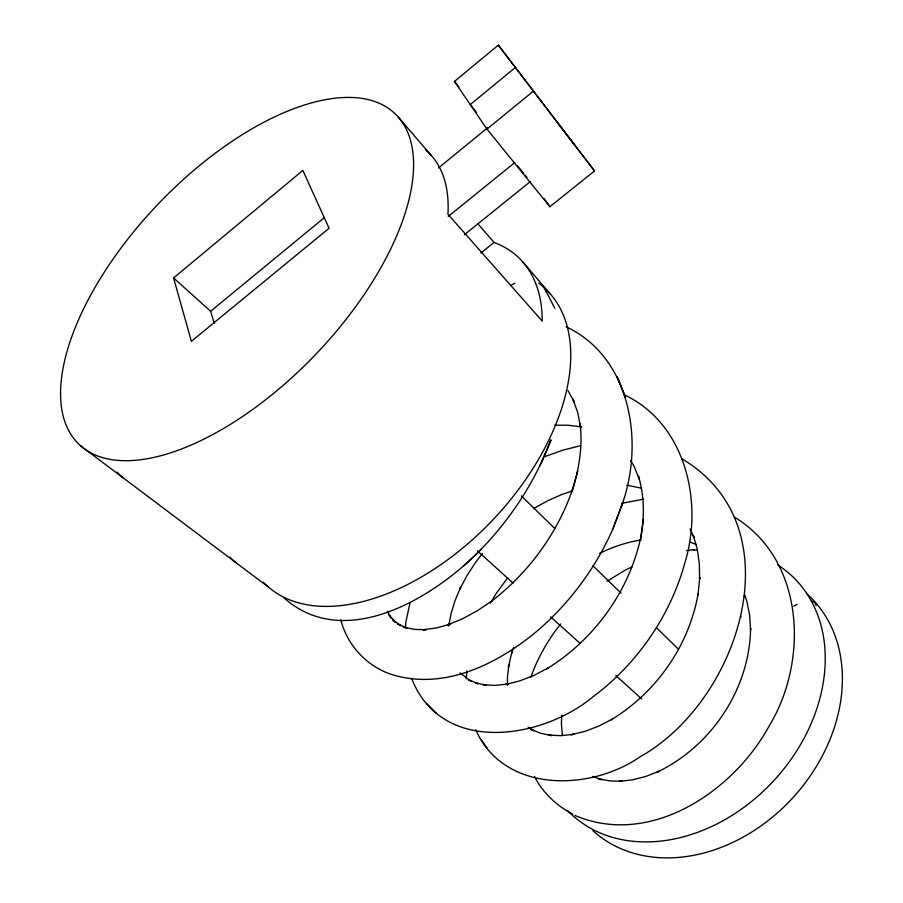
<?xml version="1.0" encoding="UTF-8"?>
<svg xmlns="http://www.w3.org/2000/svg" width="903" height="903" viewBox="0 0 903 903"><rect width="100%" height="100%" fill="white"/><g stroke="black" fill="none" stroke-linecap="round" stroke-linejoin="round"><path stroke-width="1.35" d="M466.253 678.954L466.874 670.827M643.026 521.776L643.387 519.225L640.678 538.414C644.528 517.837 644.595 496.357 638.477 476.197L639.245 479.211L634.12 466.332L630.723 460.564M561.79 715.244L561.384 723.326L562.321 735.019M475.667 729.59C503.321 792.936 589.038 791.581 639.177 757.425L640.645 756.466C739.207 701.044 797.022 526.709 681.562 458.611M448.633 625.802L448.757 623.725M405.436 627.754L405.842 622.122L410.131 602.391M740.742 617.438L740.945 616.23M577.062 473.556L577.672 471.287L572.028 491.311C579.139 469.526 582.807 446.387 580.121 423.496L580.505 426.803L577.627 412.242L572.874 398.957L574.421 402.354L567.998 390.57M744.32 596.725L744.58 595.224M448.814 625.531L451.026 613.78L455.056 600.529L460.609 587.255L459.683 589.332L466.772 575.945L475.204 562.896L482.473 553.516M511.967 651.774L508.412 666.978L508.931 664.563L507.452 677.126L507.531 685.23M641.04 536.201C629.538 590.776 594.298 639.696 546.846 668.807L548.426 667.825L533.944 675.388L519.575 680.952L505.567 684.485L508.445 683.966L495.329 685.388L483.06 684.846L486.299 685.174L475.215 682.736L478.263 683.842L468.431 679.643L471.231 681.472L460.101 672.882M530.783 677.453C537.556 658.106 547.861 640.024 560.628 624.029M511.448 653.964L513.728 647.44M621.185 506.944L621.874 505.082C644.437 442.831 631.332 357.498 566.113 326.728M612.821 529.124L621.874 505.082L612.821 529.124C596.398 566.316 572.005 599.829 541.777 626.998L541.179 627.562C502.305 661.368 448.498 689.892 395.717 675.658C369.124 668.784 347.474 646.537 340.826 619.921M572.581 489.415C557.298 533.583 528.56 572.829 491.503 601.24L492.53 600.472L477.563 610.62L462.505 618.792L447.674 624.887L450.213 624.176L436.183 628.003L422.897 629.73L426.261 629.741L414.161 629.357L403.201 627.009L406.881 627.969L397.376 623.77L400.763 625.677L392.749 619.751L395.537 622.415L389.058 614.909L391.044 618.013L387.364 611.286M549.983 442.188L550.875 440.077C532.567 488.41 502.147 531.89 463.42 566.068M550.875 440.077L540.22 465.147M490.34 603.136L496.074 593.677L507.655 577.818M480.949 549.464C434.772 597.109 345.217 652.474 283.982 597.865M173.579 277.932L302.855 170.407L329.064 228.245L191.368 341.334L173.579 277.932L210.602 311.275L214.282 323.24M454.446 81.428L498.321 45.15L594.535 170.96L549.882 206.719L486.977 129.095L454.446 81.428L458.814 86.846M210.602 311.275L324.47 217.544M515.444 67.443L470.26 104.601L476.434 112.243M438.531 167.913L487.564 127.82M486.977 129.095L533.56 91.022M448.26 216.438L514.834 162.506M464.435 234.701L530.298 181.605M480.893 252.998L494.065 242.433L478.048 223.978M606.974 581.216L625.914 569.759L632.145 566.847M533.571 508.547L547.534 500.838L561.914 494.449L572.57 490.848M599.682 553.336C612.787 546.891 626.817 542.127 641.277 539.938M544.848 456.602L562.693 450.213L580.719 445.619M621.614 503.343L643.399 499.19M686.37 550.582L694.159 549.498M554.679 425.245L567.84 425.211L581.769 426.893M626.738 485.25L641.344 488.117M592.515 776.399L601.646 779.661L598.587 778.837L610.044 780.937L622.291 781.264L619.255 781.377L632.258 779.876L645.622 776.501L659.122 771.264L656.955 772.212C711.248 746.465 749.75 688.854 750.562 628.488L750.619 629.978L749.625 615.27L746.86 601.285L744.636 594.761M690.31 542.263L696.382 544.532M575.109 815.499C650.408 847.657 733.586 791.4 769.221 725.888C808.84 660.578 804.754 559.837 734.421 517.103M624.052 394.735C685.569 423.293 703.663 502.203 684.846 562.84L684.395 564.668C669.687 616.478 637.507 662.904 594.727 695.524L593.576 696.348C541.834 739.681 441.499 755.179 411.655 678.48M572.412 814.009C556.553 805.566 542.613 792.721 534.553 776.512M528.176 727.163L533.752 730.674L530.445 729.195L540.615 733.259L551.868 735.584L548.572 735.132L560.865 735.674L573.868 734.297L571.114 734.737L584.839 731.396L598.824 726.08L612.798 718.867L611.275 719.736C656.3 692.533 689.17 645.521 698.132 593.576L697.985 595.066L699.78 577.344L699.599 579.116L699.34 563.686L697.218 549.013L693.301 535.321L693.978 537.624L690.084 528.932M80.875 446.026L269.139 587.605M477.348 550.864L513.118 583.056M550.649 616.884L580.166 643.455M615.79 675.534L641.751 698.933M521.381 495.916L554.634 528.368M592.921 565.729L621.129 593.26M656.391 627.675L678.559 649.313M426.543 703.335L436.059 713.009M522.34 261.441L550.503 294.186M398.279 117.085A228.685 108.891 -46.3 0 1 218.865 431.182A228.685 108.891 -46.3 0 1 94.126 288.96A228.685 108.891 -46.3 0 1 398.279 117.085L431.228 155.429M517.408 165.689L523.424 173.116M525.14 175.238L526.867 177.36M557.783 123.09L594.535 170.96M498.321 45.15L575.674 146.388M481.344 740.042L487.304 748.327M544.283 198.649L549.882 206.719M545.536 290.235L554.848 308.442M544.611 288.204A203.468 119.941 -46.6 0 1 491.796 521.008A203.468 119.941 -46.6 0 1 263.383 582.164M425.403 149.819A223.154 111.803 -46.3 0 1 447.922 214.18L542.218 321.107A208.051 118.361 -46.5 0 0 494.065 242.433M122.842 477.642A223.154 111.803 -46.3 0 1 117.085 472.088M235.593 562.434A208.051 118.361 -46.5 0 1 229.813 557.049M777.46 564.804A162.382 125.788 -47.5 0 1 779.041 774.774A162.382 125.788 -47.5 0 1 567.377 810.409M693.278 550.379A162.382 125.788 -47.5 0 1 697.409 549.724M806.672 593.677A159.583 125.641 -47.7 0 1 793.918 796.581A159.583 125.641 -47.7 0 1 592.865 830.625M811.402 601.251A20.442 9.041 -31 0 1 816.086 605.586M793.658 606.195A20.442 9.041 -31 0 1 797.078 604.378M538.73 283.203A26.085 21.175 -32.2 0 1 546.383 292.087M510.567 285.698A26.085 21.175 -32.2 0 1 514.879 283.226M618.532 380.163L617.088 376.709L625.429 397.162L618.532 380.163"/></g></svg>
